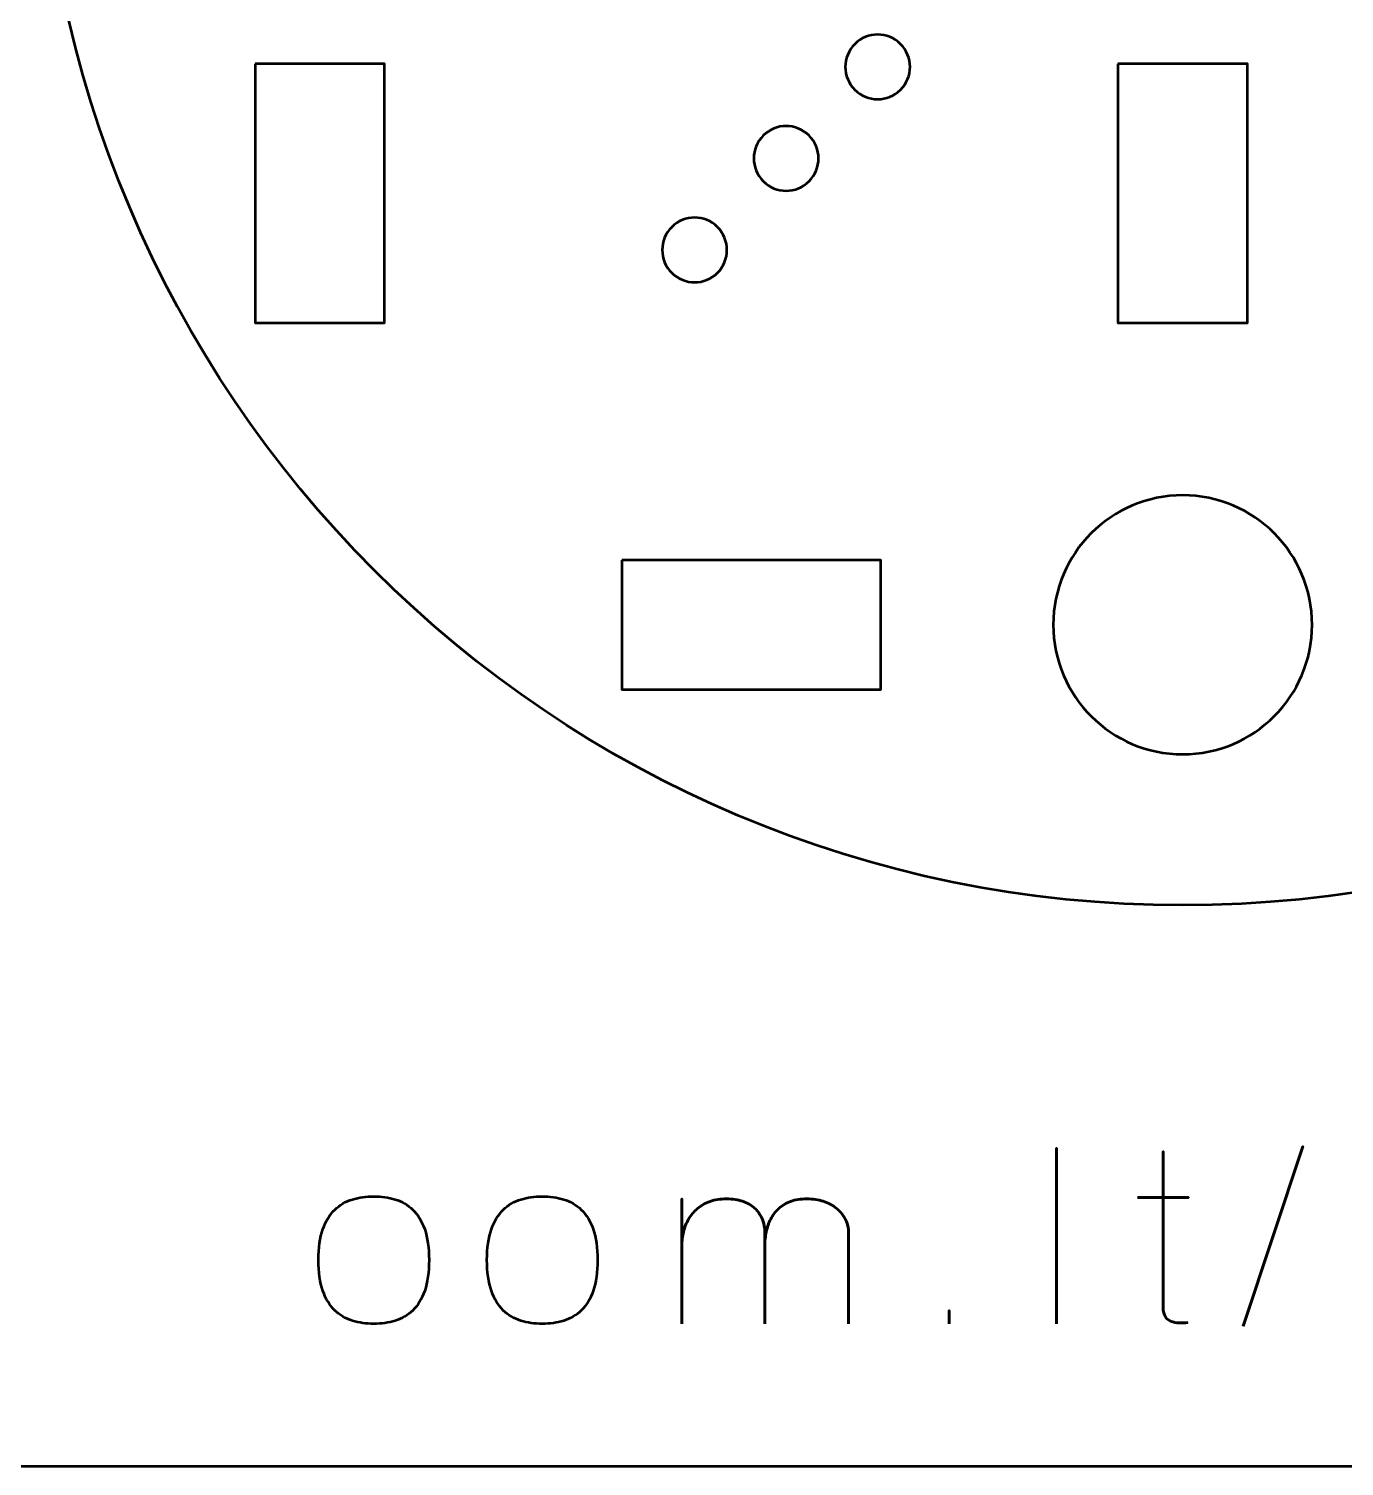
# Model space of a CAD drawing. Header units: centimetres. Extents: x -55.7 to 42.9, y -35.5 to -4.3.
# Drawn here: x 19.625 to 22.675, y -25.35 to -22.019 of the extents above; entities that cross this region are included whole.
import ezdxf

# ---------------------------------------------------------------- set-up
doc = ezdxf.new("R2010")
doc.units = ezdxf.units.CM
doc.header["$MEASUREMENT"] = 0
doc.layers.add('Layer 1', color=7, linetype='Continuous')

msp = doc.modelspace()

# ---------------------------------------------------------------- linework, layer by layer
at = {"layer": 'Layer 1', "color": 2, "lineweight": 53}
msp.add_ellipse((22.3, -21.4), major_axis=(0, 2.65), ratio=1, dxfattribs=at)
at = {"layer": 'Layer 1', "color": 22, "lineweight": 53}
msp.add_open_spline([(11.09997, -24.8499), (11.09997, -24.8499), (11.09997, -4.84994), (11.09997, -4.84994), (11.09997, -4.84994), (11.09997, -4.57297), (11.32306, -4.34998), (11.60006, -4.34998), (11.60006, -4.34998), (11.60006, -4.34998), (25.39993, -4.34998), (25.39993, -4.34998), (25.39993, -4.34998), (25.67707, -4.34998), (25.90003, -4.57297), (25.90003, -4.84994), (25.90003, -4.84994), (25.90003, -4.84994), (25.90003, -24.8499), (25.90003, -24.8499), (25.90003, -24.8499), (25.90003, -25.1269), (25.67707, -25.34999), (25.39993, -25.34999), (25.39993, -25.34999), (25.39993, -25.34999), (11.60006, -25.34999), (11.60006, -25.34999), (11.60006, -25.34999), (11.32306, -25.34999), (11.09997, -25.1269), (11.09997, -24.8499)], degree=3, knots=[0, 0, 0, 0, 0.125, 0.125, 0.125, 0.125, 0.25, 0.25, 0.25, 0.25, 0.375, 0.375, 0.375, 0.375, 0.5, 0.5, 0.5, 0.5, 0.625, 0.625, 0.625, 0.625, 0.75, 0.75, 0.75, 0.75, 0.875, 0.875, 0.875, 0.875, 1, 1, 1, 1], dxfattribs=at)
at = {"layer": 'Layer 1', "color": 250, "lineweight": 53}
for points in [[(21.53989, -22.05405), (21.56917, -22.02477), (21.61668, -22.02477), (21.64596, -22.05405), (21.64596, -22.05405), (21.67524, -22.08333), (21.67524, -22.13084), (21.64596, -22.16012), (21.64596, -22.16012), (21.61668, -22.1894), (21.56917, -22.1894), (21.53989, -22.16012), (21.53989, -22.16012), (21.51061, -22.13084), (21.51061, -22.08333), (21.53989, -22.05405)], [(21.53989, -22.05405), (21.56917, -22.02477), (21.61668, -22.02477), (21.64596, -22.05405), (21.64596, -22.05405), (21.67524, -22.08333), (21.67524, -22.13084), (21.64596, -22.16012), (21.64596, -22.16012), (21.61668, -22.1894), (21.56917, -22.1894), (21.53989, -22.16012), (21.53989, -22.16012), (21.51061, -22.13084), (21.51061, -22.08333), (21.53989, -22.05405)], [(21.32776, -22.26618), (21.35704, -22.2369), (21.40454, -22.2369), (21.43382, -22.26618), (21.43382, -22.26618), (21.4631, -22.29546), (21.4631, -22.34297), (21.43382, -22.37225), (21.43382, -22.37225), (21.40454, -22.40153), (21.35704, -22.40153), (21.32776, -22.37225), (21.32776, -22.37225), (21.29848, -22.34297), (21.29848, -22.29546), (21.32776, -22.26618)], [(21.11563, -22.47831), (21.14491, -22.44903), (21.19241, -22.44903), (21.22169, -22.47831), (21.22169, -22.47831), (21.25097, -22.50759), (21.25097, -22.5551), (21.22169, -22.58438), (21.22169, -22.58438), (21.19241, -22.61366), (21.14491, -22.61366), (21.11563, -22.58438), (21.11563, -22.58438), (21.08635, -22.5551), (21.08635, -22.50759), (21.11563, -22.47831)]]:
    msp.add_open_spline(points, degree=3, knots=[0, 0, 0, 0, 0.25, 0.25, 0.25, 0.25, 0.5, 0.5, 0.5, 0.5, 0.75, 0.75, 0.75, 0.75, 1, 1, 1, 1], dxfattribs=at)
at = {"layer": 'Layer 1', "lineweight": 53}
for points in [[(20.15003, -22.09998), (20.15003, -22.09998), (20.45003, -22.09998), (20.45003, -22.09998), (20.45003, -22.09998), (20.45003, -22.09998), (20.45003, -22.69998), (20.45003, -22.69998), (20.45003, -22.69998), (20.45003, -22.69998), (20.15003, -22.69998), (20.15003, -22.69998), (20.15003, -22.69998), (20.15003, -22.69998), (20.15003, -22.09998), (20.15003, -22.09998)], [(22.14996, -22.09998), (22.14996, -22.09998), (22.44996, -22.09998), (22.44996, -22.09998), (22.44996, -22.09998), (22.44996, -22.09998), (22.44996, -22.69998), (22.44996, -22.69998), (22.44996, -22.69998), (22.44996, -22.69998), (22.14996, -22.69998), (22.14996, -22.69998), (22.14996, -22.69998), (22.14996, -22.69998), (22.14996, -22.09998), (22.14996, -22.09998)], [(22.60003, -23.39989), (22.60003, -23.56566), (22.46569, -23.6999), (22.30004, -23.6999), (22.30004, -23.6999), (22.13441, -23.6999), (22.00003, -23.56566), (22.00003, -23.39989), (22.00003, -23.39989), (22.00003, -23.23423), (22.13441, -23.09989), (22.30004, -23.09989), (22.30004, -23.09989), (22.46569, -23.09989), (22.60003, -23.23423), (22.60003, -23.39989)], [(21.00001, -23.24996), (21.00001, -23.24996), (21.60002, -23.24996), (21.60002, -23.24996), (21.60002, -23.24996), (21.60002, -23.24996), (21.60002, -23.54997), (21.60002, -23.54997), (21.60002, -23.54997), (21.60002, -23.54997), (21.00001, -23.54997), (21.00001, -23.54997), (21.00001, -23.54997), (21.00001, -23.54997), (21.00001, -23.24996), (21.00001, -23.24996)]]:
    msp.add_open_spline(points, degree=3, knots=[0, 0, 0, 0, 0.25, 0.25, 0.25, 0.25, 0.5, 0.5, 0.5, 0.5, 0.75, 0.75, 0.75, 0.75, 1, 1, 1, 1], dxfattribs=at)
at = {"layer": 'Layer 1', "color": 7}
for points, knots in [([(22.00751, -25.01987), (22.00751, -25.01987), (22.00751, -24.61291), (22.00751, -24.61291), (22.00751, -24.61291), (22.00751, -24.61291), (22.00751, -25.01987), (22.00751, -25.01987)], [0, 0, 0, 0, 0.5, 0.5, 0.5, 0.5, 1, 1, 1, 1]), ([(22.44044, -25.02551), (22.44044, -25.02551), (22.57873, -24.60896), (22.57873, -24.60896), (22.57873, -24.60896), (22.57873, -24.60896), (22.44044, -25.02551), (22.44044, -25.02551)], [0, 0, 0, 0, 0.5, 0.5, 0.5, 0.5, 1, 1, 1, 1]), ([(22.31231, -25.01705), (22.30535, -25.01761), (22.29839, -25.0178), (22.29161, -25.01761), (22.29161, -25.01761), (22.28484, -25.01742), (22.27872, -25.01639), (22.27317, -25.01432), (22.27317, -25.01432), (22.26762, -25.01234), (22.2632, -25.00877), (22.25982, -25.00369), (22.25982, -25.00369), (22.25652, -24.99861), (22.25483, -24.99137), (22.25474, -24.98205), (22.25474, -24.98205), (22.25474, -24.97763), (22.25474, -24.97011), (22.25474, -24.95957), (22.25474, -24.95957), (22.25474, -24.94894), (22.25474, -24.93614), (22.25474, -24.921), (22.25474, -24.921), (22.25474, -24.90585), (22.25474, -24.8893), (22.25474, -24.87133), (22.25474, -24.87133), (22.25474, -24.85336), (22.25474, -24.83483), (22.25474, -24.81564), (22.25474, -24.81564), (22.25474, -24.79645), (22.25474, -24.77754), (22.25474, -24.75882), (22.25474, -24.75882), (22.25474, -24.7401), (22.25474, -24.7225), (22.25474, -24.70595), (22.25474, -24.70595), (22.25474, -24.68939), (22.25474, -24.67471), (22.25474, -24.66202), (22.25474, -24.66202), (22.25474, -24.64922), (22.25474, -24.63925), (22.25474, -24.63191), (22.25474, -24.63191), (22.25474, -24.62467), (22.25474, -24.6209), (22.25474, -24.62081), (22.25474, -24.62081), (22.25474, -24.6209), (22.25474, -24.62467), (22.25474, -24.63191), (22.25474, -24.63191), (22.25474, -24.63925), (22.25474, -24.64922), (22.25474, -24.66202), (22.25474, -24.66202), (22.25474, -24.67471), (22.25474, -24.68939), (22.25474, -24.70595), (22.25474, -24.70595), (22.25474, -24.7225), (22.25474, -24.7401), (22.25474, -24.75882), (22.25474, -24.75882), (22.25474, -24.77754), (22.25474, -24.79645), (22.25474, -24.81564), (22.25474, -24.81564), (22.25474, -24.83483), (22.25474, -24.85336), (22.25474, -24.87133), (22.25474, -24.87133), (22.25474, -24.8893), (22.25474, -24.90585), (22.25474, -24.921), (22.25474, -24.921), (22.25474, -24.93614), (22.25474, -24.94894), (22.25474, -24.95957), (22.25474, -24.95957), (22.25474, -24.97011), (22.25474, -24.97763), (22.25474, -24.98205), (22.25474, -24.98205), (22.25483, -24.99137), (22.25652, -24.99861), (22.25982, -25.00369), (22.25982, -25.00369), (22.2632, -25.00877), (22.26762, -25.01234), (22.27317, -25.01432), (22.27317, -25.01432), (22.27872, -25.01639), (22.28484, -25.01742), (22.29161, -25.01761), (22.29161, -25.01761), (22.29839, -25.0178), (22.30535, -25.01761), (22.31231, -25.01705)], [0, 0, 0, 0, 0.0384615, 0.0384615, 0.0384615, 0.0384615, 0.0769231, 0.0769231, 0.0769231, 0.0769231, 0.1153846, 0.1153846, 0.1153846, 0.1153846, 0.1538462, 0.1538462, 0.1538462, 0.1538462, 0.1923077, 0.1923077, 0.1923077, 0.1923077, 0.2307692, 0.2307692, 0.2307692, 0.2307692, 0.2692308, 0.2692308, 0.2692308, 0.2692308, 0.3076923, 0.3076923, 0.3076923, 0.3076923, 0.3461538, 0.3461538, 0.3461538, 0.3461538, 0.3846154, 0.3846154, 0.3846154, 0.3846154, 0.4230769, 0.4230769, 0.4230769, 0.4230769, 0.4615385, 0.4615385, 0.4615385, 0.4615385, 0.5, 0.5, 0.5, 0.5, 0.5384615, 0.5384615, 0.5384615, 0.5384615, 0.5769231, 0.5769231, 0.5769231, 0.5769231, 0.6153846, 0.6153846, 0.6153846, 0.6153846, 0.6538462, 0.6538462, 0.6538462, 0.6538462, 0.6923077, 0.6923077, 0.6923077, 0.6923077, 0.7307692, 0.7307692, 0.7307692, 0.7307692, 0.7692308, 0.7692308, 0.7692308, 0.7692308, 0.8076923, 0.8076923, 0.8076923, 0.8076923, 0.8461538, 0.8461538, 0.8461538, 0.8461538, 0.8846154, 0.8846154, 0.8846154, 0.8846154, 0.9230769, 0.9230769, 0.9230769, 0.9230769, 0.9615385, 0.9615385, 0.9615385, 0.9615385, 1, 1, 1, 1]), ([(20.42482, -25.01987), (20.4426, -25.01996), (20.45915, -25.01771), (20.47458, -25.01291), (20.47458, -25.01291), (20.49001, -25.00811), (20.50365, -25.00011), (20.51532, -24.98892), (20.51532, -24.98892), (20.52708, -24.97773), (20.5362, -24.96258), (20.54288, -24.94339), (20.54288, -24.94339), (20.54946, -24.92429), (20.55285, -24.90049), (20.55295, -24.87199), (20.55295, -24.87199), (20.55285, -24.84358), (20.54946, -24.81987), (20.54288, -24.80087), (20.54288, -24.80087), (20.5362, -24.78186), (20.52708, -24.76672), (20.51532, -24.75552), (20.51532, -24.75552), (20.50365, -24.74442), (20.49001, -24.73643), (20.47458, -24.73163), (20.47458, -24.73163), (20.45915, -24.72683), (20.4426, -24.72457), (20.42482, -24.72467), (20.42482, -24.72467), (20.40723, -24.72457), (20.39067, -24.72683), (20.37524, -24.73163), (20.37524, -24.73163), (20.35981, -24.73643), (20.34627, -24.74442), (20.33451, -24.75552), (20.33451, -24.75552), (20.32275, -24.76672), (20.31353, -24.78186), (20.30685, -24.80087), (20.30685, -24.80087), (20.30017, -24.81987), (20.29678, -24.84358), (20.29669, -24.87199), (20.29669, -24.87199), (20.29678, -24.90049), (20.30017, -24.92429), (20.30685, -24.94339), (20.30685, -24.94339), (20.31353, -24.96258), (20.32275, -24.97773), (20.33451, -24.98892), (20.33451, -24.98892), (20.34627, -25.00011), (20.35981, -25.00811), (20.37524, -25.01291), (20.37524, -25.01291), (20.39067, -25.01771), (20.40723, -25.01996), (20.42482, -25.01987)], [0, 0, 0, 0, 0.0625, 0.0625, 0.0625, 0.0625, 0.125, 0.125, 0.125, 0.125, 0.1875, 0.1875, 0.1875, 0.1875, 0.25, 0.25, 0.25, 0.25, 0.3125, 0.3125, 0.3125, 0.3125, 0.375, 0.375, 0.375, 0.375, 0.4375, 0.4375, 0.4375, 0.4375, 0.5, 0.5, 0.5, 0.5, 0.5625, 0.5625, 0.5625, 0.5625, 0.625, 0.625, 0.625, 0.625, 0.6875, 0.6875, 0.6875, 0.6875, 0.75, 0.75, 0.75, 0.75, 0.8125, 0.8125, 0.8125, 0.8125, 0.875, 0.875, 0.875, 0.875, 0.9375, 0.9375, 0.9375, 0.9375, 1, 1, 1, 1]), ([(20.42482, -25.01987), (20.4426, -25.01996), (20.45915, -25.01771), (20.47458, -25.01291), (20.47458, -25.01291), (20.49001, -25.00811), (20.50365, -25.00011), (20.51532, -24.98892), (20.51532, -24.98892), (20.52708, -24.97773), (20.5362, -24.96258), (20.54288, -24.94339), (20.54288, -24.94339), (20.54946, -24.92429), (20.55285, -24.90049), (20.55295, -24.87199), (20.55295, -24.87199), (20.55285, -24.84358), (20.54946, -24.81987), (20.54288, -24.80087), (20.54288, -24.80087), (20.5362, -24.78186), (20.52708, -24.76672), (20.51532, -24.75552), (20.51532, -24.75552), (20.50365, -24.74442), (20.49001, -24.73643), (20.47458, -24.73163), (20.47458, -24.73163), (20.45915, -24.72683), (20.4426, -24.72457), (20.42482, -24.72467), (20.42482, -24.72467), (20.40723, -24.72457), (20.39067, -24.72683), (20.37524, -24.73163), (20.37524, -24.73163), (20.35981, -24.73643), (20.34627, -24.74442), (20.33451, -24.75552), (20.33451, -24.75552), (20.32275, -24.76672), (20.31353, -24.78186), (20.30685, -24.80087), (20.30685, -24.80087), (20.30017, -24.81987), (20.29678, -24.84358), (20.29669, -24.87199), (20.29669, -24.87199), (20.29678, -24.90049), (20.30017, -24.92429), (20.30685, -24.94339), (20.30685, -24.94339), (20.31353, -24.96258), (20.32275, -24.97773), (20.33451, -24.98892), (20.33451, -24.98892), (20.34627, -25.00011), (20.35981, -25.00811), (20.37524, -25.01291), (20.37524, -25.01291), (20.39067, -25.01771), (20.40723, -25.01996), (20.42482, -25.01987)], [0, 0, 0, 0, 0.0625, 0.0625, 0.0625, 0.0625, 0.125, 0.125, 0.125, 0.125, 0.1875, 0.1875, 0.1875, 0.1875, 0.25, 0.25, 0.25, 0.25, 0.3125, 0.3125, 0.3125, 0.3125, 0.375, 0.375, 0.375, 0.375, 0.4375, 0.4375, 0.4375, 0.4375, 0.5, 0.5, 0.5, 0.5, 0.5625, 0.5625, 0.5625, 0.5625, 0.625, 0.625, 0.625, 0.625, 0.6875, 0.6875, 0.6875, 0.6875, 0.75, 0.75, 0.75, 0.75, 0.8125, 0.8125, 0.8125, 0.8125, 0.875, 0.875, 0.875, 0.875, 0.9375, 0.9375, 0.9375, 0.9375, 1, 1, 1, 1]), ([(20.81541, -25.01987), (20.83319, -25.01996), (20.84974, -25.01771), (20.86517, -25.01291), (20.86517, -25.01291), (20.8806, -25.00811), (20.89424, -25.00011), (20.90591, -24.98892), (20.90591, -24.98892), (20.91767, -24.97773), (20.92679, -24.96258), (20.93347, -24.94339), (20.93347, -24.94339), (20.94005, -24.92429), (20.94344, -24.90049), (20.94354, -24.87199), (20.94354, -24.87199), (20.94344, -24.84358), (20.94005, -24.81987), (20.93347, -24.80087), (20.93347, -24.80087), (20.92679, -24.78186), (20.91767, -24.76672), (20.90591, -24.75552), (20.90591, -24.75552), (20.89424, -24.74442), (20.8806, -24.73643), (20.86517, -24.73163), (20.86517, -24.73163), (20.84974, -24.72683), (20.83319, -24.72457), (20.81541, -24.72467), (20.81541, -24.72467), (20.79782, -24.72457), (20.78126, -24.72683), (20.76583, -24.73163), (20.76583, -24.73163), (20.7504, -24.73643), (20.73686, -24.74442), (20.7251, -24.75552), (20.7251, -24.75552), (20.71334, -24.76672), (20.70412, -24.78186), (20.69744, -24.80087), (20.69744, -24.80087), (20.69076, -24.81987), (20.68737, -24.84358), (20.68728, -24.87199), (20.68728, -24.87199), (20.68737, -24.90049), (20.69076, -24.92429), (20.69744, -24.94339), (20.69744, -24.94339), (20.70412, -24.96258), (20.71334, -24.97773), (20.7251, -24.98892), (20.7251, -24.98892), (20.73686, -25.00011), (20.7504, -25.00811), (20.76583, -25.01291), (20.76583, -25.01291), (20.78126, -25.01771), (20.79782, -25.01996), (20.81541, -25.01987)], [0, 0, 0, 0, 0.0625, 0.0625, 0.0625, 0.0625, 0.125, 0.125, 0.125, 0.125, 0.1875, 0.1875, 0.1875, 0.1875, 0.25, 0.25, 0.25, 0.25, 0.3125, 0.3125, 0.3125, 0.3125, 0.375, 0.375, 0.375, 0.375, 0.4375, 0.4375, 0.4375, 0.4375, 0.5, 0.5, 0.5, 0.5, 0.5625, 0.5625, 0.5625, 0.5625, 0.625, 0.625, 0.625, 0.625, 0.6875, 0.6875, 0.6875, 0.6875, 0.75, 0.75, 0.75, 0.75, 0.8125, 0.8125, 0.8125, 0.8125, 0.875, 0.875, 0.875, 0.875, 0.9375, 0.9375, 0.9375, 0.9375, 1, 1, 1, 1]), ([(20.81541, -25.01987), (20.83319, -25.01996), (20.84974, -25.01771), (20.86517, -25.01291), (20.86517, -25.01291), (20.8806, -25.00811), (20.89424, -25.00011), (20.90591, -24.98892), (20.90591, -24.98892), (20.91767, -24.97773), (20.92679, -24.96258), (20.93347, -24.94339), (20.93347, -24.94339), (20.94005, -24.92429), (20.94344, -24.90049), (20.94354, -24.87199), (20.94354, -24.87199), (20.94344, -24.84358), (20.94005, -24.81987), (20.93347, -24.80087), (20.93347, -24.80087), (20.92679, -24.78186), (20.91767, -24.76672), (20.90591, -24.75552), (20.90591, -24.75552), (20.89424, -24.74442), (20.8806, -24.73643), (20.86517, -24.73163), (20.86517, -24.73163), (20.84974, -24.72683), (20.83319, -24.72457), (20.81541, -24.72467), (20.81541, -24.72467), (20.79782, -24.72457), (20.78126, -24.72683), (20.76583, -24.73163), (20.76583, -24.73163), (20.7504, -24.73643), (20.73686, -24.74442), (20.7251, -24.75552), (20.7251, -24.75552), (20.71334, -24.76672), (20.70412, -24.78186), (20.69744, -24.80087), (20.69744, -24.80087), (20.69076, -24.81987), (20.68737, -24.84358), (20.68728, -24.87199), (20.68728, -24.87199), (20.68737, -24.90049), (20.69076, -24.92429), (20.69744, -24.94339), (20.69744, -24.94339), (20.70412, -24.96258), (20.71334, -24.97773), (20.7251, -24.98892), (20.7251, -24.98892), (20.73686, -25.00011), (20.7504, -25.00811), (20.76583, -25.01291), (20.76583, -25.01291), (20.78126, -25.01771), (20.79782, -25.01996), (20.81541, -25.01987)], [0, 0, 0, 0, 0.0625, 0.0625, 0.0625, 0.0625, 0.125, 0.125, 0.125, 0.125, 0.1875, 0.1875, 0.1875, 0.1875, 0.25, 0.25, 0.25, 0.25, 0.3125, 0.3125, 0.3125, 0.3125, 0.375, 0.375, 0.375, 0.375, 0.4375, 0.4375, 0.4375, 0.4375, 0.5, 0.5, 0.5, 0.5, 0.5625, 0.5625, 0.5625, 0.5625, 0.625, 0.625, 0.625, 0.625, 0.6875, 0.6875, 0.6875, 0.6875, 0.75, 0.75, 0.75, 0.75, 0.8125, 0.8125, 0.8125, 0.8125, 0.875, 0.875, 0.875, 0.875, 0.9375, 0.9375, 0.9375, 0.9375, 1, 1, 1, 1]), ([(21.3313, -25.01987), (21.3313, -25.01978), (21.3313, -25.01705), (21.3313, -25.01169), (21.3313, -25.01169), (21.3313, -25.00642), (21.3313, -24.99917), (21.3313, -24.99005), (21.3313, -24.99005), (21.3313, -24.98083), (21.3313, -24.97048), (21.3313, -24.95882), (21.3313, -24.95882), (21.3313, -24.94725), (21.3313, -24.93511), (21.3313, -24.92232), (21.3313, -24.92232), (21.3313, -24.90962), (21.3313, -24.8971), (21.3313, -24.88469), (21.3313, -24.88469), (21.3313, -24.87227), (21.3313, -24.8606), (21.3313, -24.84988), (21.3313, -24.84988), (21.3313, -24.83906), (21.3313, -24.82984), (21.3313, -24.82203), (21.3313, -24.82203), (21.3313, -24.81432), (21.3313, -24.80877), (21.3313, -24.80538), (21.3313, -24.80538), (21.3314, -24.80011), (21.33055, -24.79419), (21.32895, -24.7877), (21.32895, -24.7877), (21.32735, -24.78111), (21.32462, -24.77453), (21.32077, -24.76794), (21.32077, -24.76794), (21.31691, -24.76126), (21.31155, -24.75515), (21.30487, -24.7495), (21.30487, -24.7495), (21.2981, -24.74386), (21.28963, -24.73934), (21.27947, -24.73586), (21.27947, -24.73586), (21.26921, -24.73238), (21.25699, -24.7305), (21.24269, -24.73031), (21.24269, -24.73031), (21.22839, -24.73031), (21.21559, -24.73229), (21.2044, -24.73624), (21.2044, -24.73624), (21.19311, -24.74028), (21.18342, -24.74583), (21.17514, -24.75289), (21.17514, -24.75289), (21.16696, -24.75995), (21.16009, -24.76804), (21.15473, -24.77725), (21.15473, -24.77725), (21.14937, -24.78638), (21.14541, -24.79607), (21.14278, -24.80642), (21.14278, -24.80642), (21.14015, -24.81667), (21.13883, -24.82711), (21.13883, -24.83756), (21.13883, -24.83756), (21.13883, -24.82711), (21.14015, -24.81667), (21.14278, -24.80642), (21.14278, -24.80642), (21.14541, -24.79607), (21.14937, -24.78638), (21.15473, -24.77725), (21.15473, -24.77725), (21.16009, -24.76804), (21.16696, -24.75995), (21.17514, -24.75289), (21.17514, -24.75289), (21.18342, -24.74583), (21.19311, -24.74028), (21.2044, -24.73624), (21.2044, -24.73624), (21.21559, -24.73229), (21.22839, -24.73031), (21.24269, -24.73031), (21.24269, -24.73031), (21.25699, -24.7305), (21.26921, -24.73238), (21.27947, -24.73586), (21.27947, -24.73586), (21.28963, -24.73934), (21.2981, -24.74386), (21.30487, -24.7495), (21.30487, -24.7495), (21.31155, -24.75515), (21.31691, -24.76126), (21.32077, -24.76794), (21.32077, -24.76794), (21.32462, -24.77453), (21.32735, -24.78111), (21.32895, -24.7877), (21.32895, -24.7877), (21.33055, -24.79419), (21.3314, -24.80011), (21.3313, -24.80538), (21.3313, -24.80538), (21.3313, -24.80877), (21.3313, -24.81432), (21.3313, -24.82203), (21.3313, -24.82203), (21.3313, -24.82984), (21.3313, -24.83906), (21.3313, -24.84988), (21.3313, -24.84988), (21.3313, -24.8606), (21.3313, -24.87227), (21.3313, -24.88469), (21.3313, -24.88469), (21.3313, -24.8971), (21.3313, -24.90962), (21.3313, -24.92232), (21.3313, -24.92232), (21.3313, -24.93511), (21.3313, -24.94725), (21.3313, -24.95882), (21.3313, -24.95882), (21.3313, -24.97048), (21.3313, -24.98083), (21.3313, -24.99005), (21.3313, -24.99005), (21.3313, -24.99917), (21.3313, -25.00642), (21.3313, -25.01169), (21.3313, -25.01169), (21.3313, -25.01705), (21.3313, -25.01978), (21.3313, -25.01987)], [0, 0, 0, 0, 0.0277778, 0.0277778, 0.0277778, 0.0277778, 0.0555556, 0.0555556, 0.0555556, 0.0555556, 0.0833333, 0.0833333, 0.0833333, 0.0833333, 0.1111111, 0.1111111, 0.1111111, 0.1111111, 0.1388889, 0.1388889, 0.1388889, 0.1388889, 0.1666667, 0.1666667, 0.1666667, 0.1666667, 0.1944444, 0.1944444, 0.1944444, 0.1944444, 0.2222222, 0.2222222, 0.2222222, 0.2222222, 0.25, 0.25, 0.25, 0.25, 0.2777778, 0.2777778, 0.2777778, 0.2777778, 0.3055556, 0.3055556, 0.3055556, 0.3055556, 0.3333333, 0.3333333, 0.3333333, 0.3333333, 0.3611111, 0.3611111, 0.3611111, 0.3611111, 0.3888889, 0.3888889, 0.3888889, 0.3888889, 0.4166667, 0.4166667, 0.4166667, 0.4166667, 0.4444444, 0.4444444, 0.4444444, 0.4444444, 0.4722222, 0.4722222, 0.4722222, 0.4722222, 0.5, 0.5, 0.5, 0.5, 0.5277778, 0.5277778, 0.5277778, 0.5277778, 0.5555556, 0.5555556, 0.5555556, 0.5555556, 0.5833333, 0.5833333, 0.5833333, 0.5833333, 0.6111111, 0.6111111, 0.6111111, 0.6111111, 0.6388889, 0.6388889, 0.6388889, 0.6388889, 0.6666667, 0.6666667, 0.6666667, 0.6666667, 0.6944444, 0.6944444, 0.6944444, 0.6944444, 0.7222222, 0.7222222, 0.7222222, 0.7222222, 0.75, 0.75, 0.75, 0.75, 0.7777778, 0.7777778, 0.7777778, 0.7777778, 0.8055556, 0.8055556, 0.8055556, 0.8055556, 0.8333333, 0.8333333, 0.8333333, 0.8333333, 0.8611111, 0.8611111, 0.8611111, 0.8611111, 0.8888889, 0.8888889, 0.8888889, 0.8888889, 0.9166667, 0.9166667, 0.9166667, 0.9166667, 0.9444444, 0.9444444, 0.9444444, 0.9444444, 0.9722222, 0.9722222, 0.9722222, 0.9722222, 1, 1, 1, 1]), ([(21.13883, -25.01987), (21.13883, -25.01987), (21.13883, -24.73031), (21.13883, -24.73031), (21.13883, -24.73031), (21.13883, -24.73031), (21.13883, -25.01987), (21.13883, -25.01987)], [0, 0, 0, 0, 0.5, 0.5, 0.5, 0.5, 1, 1, 1, 1]), ([(21.52547, -25.01987), (21.52547, -25.01978), (21.52547, -25.01705), (21.52547, -25.01169), (21.52547, -25.01169), (21.52547, -25.00642), (21.52547, -24.99917), (21.52547, -24.99005), (21.52547, -24.99005), (21.52547, -24.98083), (21.52547, -24.97048), (21.52547, -24.95882), (21.52547, -24.95882), (21.52547, -24.94725), (21.52547, -24.93511), (21.52547, -24.92232), (21.52547, -24.92232), (21.52547, -24.90962), (21.52547, -24.8971), (21.52547, -24.88469), (21.52547, -24.88469), (21.52547, -24.87227), (21.52547, -24.8606), (21.52547, -24.84988), (21.52547, -24.84988), (21.52547, -24.83906), (21.52547, -24.82984), (21.52547, -24.82203), (21.52547, -24.82203), (21.52547, -24.81432), (21.52547, -24.80877), (21.52547, -24.80538), (21.52547, -24.80538), (21.52547, -24.80011), (21.52444, -24.79419), (21.52227, -24.7877), (21.52227, -24.7877), (21.5202, -24.78111), (21.51682, -24.77453), (21.51211, -24.76794), (21.51211, -24.76794), (21.5075, -24.76126), (21.50139, -24.75515), (21.49386, -24.7495), (21.49386, -24.7495), (21.48634, -24.74386), (21.47721, -24.73934), (21.46649, -24.73586), (21.46649, -24.73586), (21.45576, -24.73238), (21.44325, -24.7305), (21.42895, -24.73031), (21.42895, -24.73031), (21.41465, -24.73031), (21.40205, -24.73229), (21.39123, -24.73624), (21.39123, -24.73624), (21.3805, -24.74028), (21.37128, -24.74583), (21.36357, -24.75289), (21.36357, -24.75289), (21.35595, -24.75995), (21.34984, -24.76804), (21.34504, -24.77725), (21.34504, -24.77725), (21.34024, -24.78638), (21.33676, -24.79607), (21.3346, -24.80642), (21.3346, -24.80642), (21.33234, -24.81667), (21.3313, -24.82711), (21.3313, -24.83756), (21.3313, -24.83756), (21.3313, -24.82711), (21.33234, -24.81667), (21.3346, -24.80642), (21.3346, -24.80642), (21.33676, -24.79607), (21.34024, -24.78638), (21.34504, -24.77725), (21.34504, -24.77725), (21.34984, -24.76804), (21.35595, -24.75995), (21.36357, -24.75289), (21.36357, -24.75289), (21.37128, -24.74583), (21.3805, -24.74028), (21.39123, -24.73624), (21.39123, -24.73624), (21.40205, -24.73229), (21.41465, -24.73031), (21.42895, -24.73031), (21.42895, -24.73031), (21.44325, -24.7305), (21.45576, -24.73238), (21.46649, -24.73586), (21.46649, -24.73586), (21.47721, -24.73934), (21.48634, -24.74386), (21.49386, -24.7495), (21.49386, -24.7495), (21.50139, -24.75515), (21.5075, -24.76126), (21.51211, -24.76794), (21.51211, -24.76794), (21.51682, -24.77453), (21.5202, -24.78111), (21.52227, -24.7877), (21.52227, -24.7877), (21.52444, -24.79419), (21.52547, -24.80011), (21.52547, -24.80538), (21.52547, -24.80538), (21.52547, -24.80877), (21.52547, -24.81432), (21.52547, -24.82203), (21.52547, -24.82203), (21.52547, -24.82984), (21.52547, -24.83906), (21.52547, -24.84988), (21.52547, -24.84988), (21.52547, -24.8606), (21.52547, -24.87227), (21.52547, -24.88469), (21.52547, -24.88469), (21.52547, -24.8971), (21.52547, -24.90962), (21.52547, -24.92232), (21.52547, -24.92232), (21.52547, -24.93511), (21.52547, -24.94725), (21.52547, -24.95882), (21.52547, -24.95882), (21.52547, -24.97048), (21.52547, -24.98083), (21.52547, -24.99005), (21.52547, -24.99005), (21.52547, -24.99917), (21.52547, -25.00642), (21.52547, -25.01169), (21.52547, -25.01169), (21.52547, -25.01705), (21.52547, -25.01978), (21.52547, -25.01987)], [0, 0, 0, 0, 0.0277778, 0.0277778, 0.0277778, 0.0277778, 0.0555556, 0.0555556, 0.0555556, 0.0555556, 0.0833333, 0.0833333, 0.0833333, 0.0833333, 0.1111111, 0.1111111, 0.1111111, 0.1111111, 0.1388889, 0.1388889, 0.1388889, 0.1388889, 0.1666667, 0.1666667, 0.1666667, 0.1666667, 0.1944444, 0.1944444, 0.1944444, 0.1944444, 0.2222222, 0.2222222, 0.2222222, 0.2222222, 0.25, 0.25, 0.25, 0.25, 0.2777778, 0.2777778, 0.2777778, 0.2777778, 0.3055556, 0.3055556, 0.3055556, 0.3055556, 0.3333333, 0.3333333, 0.3333333, 0.3333333, 0.3611111, 0.3611111, 0.3611111, 0.3611111, 0.3888889, 0.3888889, 0.3888889, 0.3888889, 0.4166667, 0.4166667, 0.4166667, 0.4166667, 0.4444444, 0.4444444, 0.4444444, 0.4444444, 0.4722222, 0.4722222, 0.4722222, 0.4722222, 0.5, 0.5, 0.5, 0.5, 0.5277778, 0.5277778, 0.5277778, 0.5277778, 0.5555556, 0.5555556, 0.5555556, 0.5555556, 0.5833333, 0.5833333, 0.5833333, 0.5833333, 0.6111111, 0.6111111, 0.6111111, 0.6111111, 0.6388889, 0.6388889, 0.6388889, 0.6388889, 0.6666667, 0.6666667, 0.6666667, 0.6666667, 0.6944444, 0.6944444, 0.6944444, 0.6944444, 0.7222222, 0.7222222, 0.7222222, 0.7222222, 0.75, 0.75, 0.75, 0.75, 0.7777778, 0.7777778, 0.7777778, 0.7777778, 0.8055556, 0.8055556, 0.8055556, 0.8055556, 0.8333333, 0.8333333, 0.8333333, 0.8333333, 0.8611111, 0.8611111, 0.8611111, 0.8611111, 0.8888889, 0.8888889, 0.8888889, 0.8888889, 0.9166667, 0.9166667, 0.9166667, 0.9166667, 0.9444444, 0.9444444, 0.9444444, 0.9444444, 0.9722222, 0.9722222, 0.9722222, 0.9722222, 1, 1, 1, 1]), ([(22.19547, -24.72749), (22.19547, -24.72749), (22.31344, -24.72749), (22.31344, -24.72749), (22.31344, -24.72749), (22.31344, -24.72749), (22.19547, -24.72749), (22.19547, -24.72749)], [0, 0, 0, 0, 0.5, 0.5, 0.5, 0.5, 1, 1, 1, 1]), ([(21.75859, -25.01987), (21.75859, -25.01987), (21.75859, -24.98883), (21.75859, -24.98883), (21.75859, -24.98883), (21.75859, -24.98883), (21.75859, -25.01987), (21.75859, -25.01987)], [0, 0, 0, 0, 0.5, 0.5, 0.5, 0.5, 1, 1, 1, 1])]:
    msp.add_open_spline(points, degree=3, knots=knots, dxfattribs=at)
at = {"layer": 'Layer 1', "color": 30, "lineweight": 53}
for points, knots in [([(22.00751, -25.01987), (22.00751, -25.01987), (22.00751, -24.61291), (22.00751, -24.61291), (22.00751, -24.61291), (22.00751, -24.61291), (22.00751, -25.01987), (22.00751, -25.01987)], [0, 0, 0, 0, 0.5, 0.5, 0.5, 0.5, 1, 1, 1, 1]), ([(22.44044, -25.02551), (22.44044, -25.02551), (22.57873, -24.60896), (22.57873, -24.60896), (22.57873, -24.60896), (22.57873, -24.60896), (22.44044, -25.02551), (22.44044, -25.02551)], [0, 0, 0, 0, 0.5, 0.5, 0.5, 0.5, 1, 1, 1, 1]), ([(22.31231, -25.01705), (22.30535, -25.01761), (22.29839, -25.0178), (22.29161, -25.01761), (22.29161, -25.01761), (22.28484, -25.01742), (22.27872, -25.01639), (22.27317, -25.01432), (22.27317, -25.01432), (22.26762, -25.01234), (22.2632, -25.00877), (22.25982, -25.00369), (22.25982, -25.00369), (22.25652, -24.99861), (22.25483, -24.99137), (22.25474, -24.98205), (22.25474, -24.98205), (22.25474, -24.97763), (22.25474, -24.97011), (22.25474, -24.95957), (22.25474, -24.95957), (22.25474, -24.94894), (22.25474, -24.93614), (22.25474, -24.921), (22.25474, -24.921), (22.25474, -24.90585), (22.25474, -24.8893), (22.25474, -24.87133), (22.25474, -24.87133), (22.25474, -24.85336), (22.25474, -24.83483), (22.25474, -24.81564), (22.25474, -24.81564), (22.25474, -24.79645), (22.25474, -24.77754), (22.25474, -24.75882), (22.25474, -24.75882), (22.25474, -24.7401), (22.25474, -24.7225), (22.25474, -24.70595), (22.25474, -24.70595), (22.25474, -24.68939), (22.25474, -24.67471), (22.25474, -24.66202), (22.25474, -24.66202), (22.25474, -24.64922), (22.25474, -24.63925), (22.25474, -24.63191), (22.25474, -24.63191), (22.25474, -24.62467), (22.25474, -24.6209), (22.25474, -24.62081), (22.25474, -24.62081), (22.25474, -24.6209), (22.25474, -24.62467), (22.25474, -24.63191), (22.25474, -24.63191), (22.25474, -24.63925), (22.25474, -24.64922), (22.25474, -24.66202), (22.25474, -24.66202), (22.25474, -24.67471), (22.25474, -24.68939), (22.25474, -24.70595), (22.25474, -24.70595), (22.25474, -24.7225), (22.25474, -24.7401), (22.25474, -24.75882), (22.25474, -24.75882), (22.25474, -24.77754), (22.25474, -24.79645), (22.25474, -24.81564), (22.25474, -24.81564), (22.25474, -24.83483), (22.25474, -24.85336), (22.25474, -24.87133), (22.25474, -24.87133), (22.25474, -24.8893), (22.25474, -24.90585), (22.25474, -24.921), (22.25474, -24.921), (22.25474, -24.93614), (22.25474, -24.94894), (22.25474, -24.95957), (22.25474, -24.95957), (22.25474, -24.97011), (22.25474, -24.97763), (22.25474, -24.98205), (22.25474, -24.98205), (22.25483, -24.99137), (22.25652, -24.99861), (22.25982, -25.00369), (22.25982, -25.00369), (22.2632, -25.00877), (22.26762, -25.01234), (22.27317, -25.01432), (22.27317, -25.01432), (22.27872, -25.01639), (22.28484, -25.01742), (22.29161, -25.01761), (22.29161, -25.01761), (22.29839, -25.0178), (22.30535, -25.01761), (22.31231, -25.01705)], [0, 0, 0, 0, 0.0384615, 0.0384615, 0.0384615, 0.0384615, 0.0769231, 0.0769231, 0.0769231, 0.0769231, 0.1153846, 0.1153846, 0.1153846, 0.1153846, 0.1538462, 0.1538462, 0.1538462, 0.1538462, 0.1923077, 0.1923077, 0.1923077, 0.1923077, 0.2307692, 0.2307692, 0.2307692, 0.2307692, 0.2692308, 0.2692308, 0.2692308, 0.2692308, 0.3076923, 0.3076923, 0.3076923, 0.3076923, 0.3461538, 0.3461538, 0.3461538, 0.3461538, 0.3846154, 0.3846154, 0.3846154, 0.3846154, 0.4230769, 0.4230769, 0.4230769, 0.4230769, 0.4615385, 0.4615385, 0.4615385, 0.4615385, 0.5, 0.5, 0.5, 0.5, 0.5384615, 0.5384615, 0.5384615, 0.5384615, 0.5769231, 0.5769231, 0.5769231, 0.5769231, 0.6153846, 0.6153846, 0.6153846, 0.6153846, 0.6538462, 0.6538462, 0.6538462, 0.6538462, 0.6923077, 0.6923077, 0.6923077, 0.6923077, 0.7307692, 0.7307692, 0.7307692, 0.7307692, 0.7692308, 0.7692308, 0.7692308, 0.7692308, 0.8076923, 0.8076923, 0.8076923, 0.8076923, 0.8461538, 0.8461538, 0.8461538, 0.8461538, 0.8846154, 0.8846154, 0.8846154, 0.8846154, 0.9230769, 0.9230769, 0.9230769, 0.9230769, 0.9615385, 0.9615385, 0.9615385, 0.9615385, 1, 1, 1, 1]), ([(20.42482, -25.01987), (20.4426, -25.01996), (20.45915, -25.01771), (20.47458, -25.01291), (20.47458, -25.01291), (20.49001, -25.00811), (20.50365, -25.00011), (20.51532, -24.98892), (20.51532, -24.98892), (20.52708, -24.97773), (20.5362, -24.96258), (20.54288, -24.94339), (20.54288, -24.94339), (20.54946, -24.92429), (20.55285, -24.90049), (20.55295, -24.87199), (20.55295, -24.87199), (20.55285, -24.84358), (20.54946, -24.81987), (20.54288, -24.80087), (20.54288, -24.80087), (20.5362, -24.78186), (20.52708, -24.76672), (20.51532, -24.75552), (20.51532, -24.75552), (20.50365, -24.74442), (20.49001, -24.73643), (20.47458, -24.73163), (20.47458, -24.73163), (20.45915, -24.72683), (20.4426, -24.72457), (20.42482, -24.72467), (20.42482, -24.72467), (20.40723, -24.72457), (20.39067, -24.72683), (20.37524, -24.73163), (20.37524, -24.73163), (20.35981, -24.73643), (20.34627, -24.74442), (20.33451, -24.75552), (20.33451, -24.75552), (20.32275, -24.76672), (20.31353, -24.78186), (20.30685, -24.80087), (20.30685, -24.80087), (20.30017, -24.81987), (20.29678, -24.84358), (20.29669, -24.87199), (20.29669, -24.87199), (20.29678, -24.90049), (20.30017, -24.92429), (20.30685, -24.94339), (20.30685, -24.94339), (20.31353, -24.96258), (20.32275, -24.97773), (20.33451, -24.98892), (20.33451, -24.98892), (20.34627, -25.00011), (20.35981, -25.00811), (20.37524, -25.01291), (20.37524, -25.01291), (20.39067, -25.01771), (20.40723, -25.01996), (20.42482, -25.01987)], [0, 0, 0, 0, 0.0625, 0.0625, 0.0625, 0.0625, 0.125, 0.125, 0.125, 0.125, 0.1875, 0.1875, 0.1875, 0.1875, 0.25, 0.25, 0.25, 0.25, 0.3125, 0.3125, 0.3125, 0.3125, 0.375, 0.375, 0.375, 0.375, 0.4375, 0.4375, 0.4375, 0.4375, 0.5, 0.5, 0.5, 0.5, 0.5625, 0.5625, 0.5625, 0.5625, 0.625, 0.625, 0.625, 0.625, 0.6875, 0.6875, 0.6875, 0.6875, 0.75, 0.75, 0.75, 0.75, 0.8125, 0.8125, 0.8125, 0.8125, 0.875, 0.875, 0.875, 0.875, 0.9375, 0.9375, 0.9375, 0.9375, 1, 1, 1, 1]), ([(20.42482, -25.01987), (20.4426, -25.01996), (20.45915, -25.01771), (20.47458, -25.01291), (20.47458, -25.01291), (20.49001, -25.00811), (20.50365, -25.00011), (20.51532, -24.98892), (20.51532, -24.98892), (20.52708, -24.97773), (20.5362, -24.96258), (20.54288, -24.94339), (20.54288, -24.94339), (20.54946, -24.92429), (20.55285, -24.90049), (20.55295, -24.87199), (20.55295, -24.87199), (20.55285, -24.84358), (20.54946, -24.81987), (20.54288, -24.80087), (20.54288, -24.80087), (20.5362, -24.78186), (20.52708, -24.76672), (20.51532, -24.75552), (20.51532, -24.75552), (20.50365, -24.74442), (20.49001, -24.73643), (20.47458, -24.73163), (20.47458, -24.73163), (20.45915, -24.72683), (20.4426, -24.72457), (20.42482, -24.72467), (20.42482, -24.72467), (20.40723, -24.72457), (20.39067, -24.72683), (20.37524, -24.73163), (20.37524, -24.73163), (20.35981, -24.73643), (20.34627, -24.74442), (20.33451, -24.75552), (20.33451, -24.75552), (20.32275, -24.76672), (20.31353, -24.78186), (20.30685, -24.80087), (20.30685, -24.80087), (20.30017, -24.81987), (20.29678, -24.84358), (20.29669, -24.87199), (20.29669, -24.87199), (20.29678, -24.90049), (20.30017, -24.92429), (20.30685, -24.94339), (20.30685, -24.94339), (20.31353, -24.96258), (20.32275, -24.97773), (20.33451, -24.98892), (20.33451, -24.98892), (20.34627, -25.00011), (20.35981, -25.00811), (20.37524, -25.01291), (20.37524, -25.01291), (20.39067, -25.01771), (20.40723, -25.01996), (20.42482, -25.01987)], [0, 0, 0, 0, 0.0625, 0.0625, 0.0625, 0.0625, 0.125, 0.125, 0.125, 0.125, 0.1875, 0.1875, 0.1875, 0.1875, 0.25, 0.25, 0.25, 0.25, 0.3125, 0.3125, 0.3125, 0.3125, 0.375, 0.375, 0.375, 0.375, 0.4375, 0.4375, 0.4375, 0.4375, 0.5, 0.5, 0.5, 0.5, 0.5625, 0.5625, 0.5625, 0.5625, 0.625, 0.625, 0.625, 0.625, 0.6875, 0.6875, 0.6875, 0.6875, 0.75, 0.75, 0.75, 0.75, 0.8125, 0.8125, 0.8125, 0.8125, 0.875, 0.875, 0.875, 0.875, 0.9375, 0.9375, 0.9375, 0.9375, 1, 1, 1, 1]), ([(20.81541, -25.01987), (20.83319, -25.01996), (20.84974, -25.01771), (20.86517, -25.01291), (20.86517, -25.01291), (20.8806, -25.00811), (20.89424, -25.00011), (20.90591, -24.98892), (20.90591, -24.98892), (20.91767, -24.97773), (20.92679, -24.96258), (20.93347, -24.94339), (20.93347, -24.94339), (20.94005, -24.92429), (20.94344, -24.90049), (20.94354, -24.87199), (20.94354, -24.87199), (20.94344, -24.84358), (20.94005, -24.81987), (20.93347, -24.80087), (20.93347, -24.80087), (20.92679, -24.78186), (20.91767, -24.76672), (20.90591, -24.75552), (20.90591, -24.75552), (20.89424, -24.74442), (20.8806, -24.73643), (20.86517, -24.73163), (20.86517, -24.73163), (20.84974, -24.72683), (20.83319, -24.72457), (20.81541, -24.72467), (20.81541, -24.72467), (20.79782, -24.72457), (20.78126, -24.72683), (20.76583, -24.73163), (20.76583, -24.73163), (20.7504, -24.73643), (20.73686, -24.74442), (20.7251, -24.75552), (20.7251, -24.75552), (20.71334, -24.76672), (20.70412, -24.78186), (20.69744, -24.80087), (20.69744, -24.80087), (20.69076, -24.81987), (20.68737, -24.84358), (20.68728, -24.87199), (20.68728, -24.87199), (20.68737, -24.90049), (20.69076, -24.92429), (20.69744, -24.94339), (20.69744, -24.94339), (20.70412, -24.96258), (20.71334, -24.97773), (20.7251, -24.98892), (20.7251, -24.98892), (20.73686, -25.00011), (20.7504, -25.00811), (20.76583, -25.01291), (20.76583, -25.01291), (20.78126, -25.01771), (20.79782, -25.01996), (20.81541, -25.01987)], [0, 0, 0, 0, 0.0625, 0.0625, 0.0625, 0.0625, 0.125, 0.125, 0.125, 0.125, 0.1875, 0.1875, 0.1875, 0.1875, 0.25, 0.25, 0.25, 0.25, 0.3125, 0.3125, 0.3125, 0.3125, 0.375, 0.375, 0.375, 0.375, 0.4375, 0.4375, 0.4375, 0.4375, 0.5, 0.5, 0.5, 0.5, 0.5625, 0.5625, 0.5625, 0.5625, 0.625, 0.625, 0.625, 0.625, 0.6875, 0.6875, 0.6875, 0.6875, 0.75, 0.75, 0.75, 0.75, 0.8125, 0.8125, 0.8125, 0.8125, 0.875, 0.875, 0.875, 0.875, 0.9375, 0.9375, 0.9375, 0.9375, 1, 1, 1, 1]), ([(20.81541, -25.01987), (20.83319, -25.01996), (20.84974, -25.01771), (20.86517, -25.01291), (20.86517, -25.01291), (20.8806, -25.00811), (20.89424, -25.00011), (20.90591, -24.98892), (20.90591, -24.98892), (20.91767, -24.97773), (20.92679, -24.96258), (20.93347, -24.94339), (20.93347, -24.94339), (20.94005, -24.92429), (20.94344, -24.90049), (20.94354, -24.87199), (20.94354, -24.87199), (20.94344, -24.84358), (20.94005, -24.81987), (20.93347, -24.80087), (20.93347, -24.80087), (20.92679, -24.78186), (20.91767, -24.76672), (20.90591, -24.75552), (20.90591, -24.75552), (20.89424, -24.74442), (20.8806, -24.73643), (20.86517, -24.73163), (20.86517, -24.73163), (20.84974, -24.72683), (20.83319, -24.72457), (20.81541, -24.72467), (20.81541, -24.72467), (20.79782, -24.72457), (20.78126, -24.72683), (20.76583, -24.73163), (20.76583, -24.73163), (20.7504, -24.73643), (20.73686, -24.74442), (20.7251, -24.75552), (20.7251, -24.75552), (20.71334, -24.76672), (20.70412, -24.78186), (20.69744, -24.80087), (20.69744, -24.80087), (20.69076, -24.81987), (20.68737, -24.84358), (20.68728, -24.87199), (20.68728, -24.87199), (20.68737, -24.90049), (20.69076, -24.92429), (20.69744, -24.94339), (20.69744, -24.94339), (20.70412, -24.96258), (20.71334, -24.97773), (20.7251, -24.98892), (20.7251, -24.98892), (20.73686, -25.00011), (20.7504, -25.00811), (20.76583, -25.01291), (20.76583, -25.01291), (20.78126, -25.01771), (20.79782, -25.01996), (20.81541, -25.01987)], [0, 0, 0, 0, 0.0625, 0.0625, 0.0625, 0.0625, 0.125, 0.125, 0.125, 0.125, 0.1875, 0.1875, 0.1875, 0.1875, 0.25, 0.25, 0.25, 0.25, 0.3125, 0.3125, 0.3125, 0.3125, 0.375, 0.375, 0.375, 0.375, 0.4375, 0.4375, 0.4375, 0.4375, 0.5, 0.5, 0.5, 0.5, 0.5625, 0.5625, 0.5625, 0.5625, 0.625, 0.625, 0.625, 0.625, 0.6875, 0.6875, 0.6875, 0.6875, 0.75, 0.75, 0.75, 0.75, 0.8125, 0.8125, 0.8125, 0.8125, 0.875, 0.875, 0.875, 0.875, 0.9375, 0.9375, 0.9375, 0.9375, 1, 1, 1, 1]), ([(21.3313, -25.01987), (21.3313, -25.01978), (21.3313, -25.01705), (21.3313, -25.01169), (21.3313, -25.01169), (21.3313, -25.00642), (21.3313, -24.99917), (21.3313, -24.99005), (21.3313, -24.99005), (21.3313, -24.98083), (21.3313, -24.97048), (21.3313, -24.95882), (21.3313, -24.95882), (21.3313, -24.94725), (21.3313, -24.93511), (21.3313, -24.92232), (21.3313, -24.92232), (21.3313, -24.90962), (21.3313, -24.8971), (21.3313, -24.88469), (21.3313, -24.88469), (21.3313, -24.87227), (21.3313, -24.8606), (21.3313, -24.84988), (21.3313, -24.84988), (21.3313, -24.83906), (21.3313, -24.82984), (21.3313, -24.82203), (21.3313, -24.82203), (21.3313, -24.81432), (21.3313, -24.80877), (21.3313, -24.80538), (21.3313, -24.80538), (21.3314, -24.80011), (21.33055, -24.79419), (21.32895, -24.7877), (21.32895, -24.7877), (21.32735, -24.78111), (21.32462, -24.77453), (21.32077, -24.76794), (21.32077, -24.76794), (21.31691, -24.76126), (21.31155, -24.75515), (21.30487, -24.7495), (21.30487, -24.7495), (21.2981, -24.74386), (21.28963, -24.73934), (21.27947, -24.73586), (21.27947, -24.73586), (21.26921, -24.73238), (21.25699, -24.7305), (21.24269, -24.73031), (21.24269, -24.73031), (21.22839, -24.73031), (21.21559, -24.73229), (21.2044, -24.73624), (21.2044, -24.73624), (21.19311, -24.74028), (21.18342, -24.74583), (21.17514, -24.75289), (21.17514, -24.75289), (21.16696, -24.75995), (21.16009, -24.76804), (21.15473, -24.77725), (21.15473, -24.77725), (21.14937, -24.78638), (21.14541, -24.79607), (21.14278, -24.80642), (21.14278, -24.80642), (21.14015, -24.81667), (21.13883, -24.82711), (21.13883, -24.83756), (21.13883, -24.83756), (21.13883, -24.82711), (21.14015, -24.81667), (21.14278, -24.80642), (21.14278, -24.80642), (21.14541, -24.79607), (21.14937, -24.78638), (21.15473, -24.77725), (21.15473, -24.77725), (21.16009, -24.76804), (21.16696, -24.75995), (21.17514, -24.75289), (21.17514, -24.75289), (21.18342, -24.74583), (21.19311, -24.74028), (21.2044, -24.73624), (21.2044, -24.73624), (21.21559, -24.73229), (21.22839, -24.73031), (21.24269, -24.73031), (21.24269, -24.73031), (21.25699, -24.7305), (21.26921, -24.73238), (21.27947, -24.73586), (21.27947, -24.73586), (21.28963, -24.73934), (21.2981, -24.74386), (21.30487, -24.7495), (21.30487, -24.7495), (21.31155, -24.75515), (21.31691, -24.76126), (21.32077, -24.76794), (21.32077, -24.76794), (21.32462, -24.77453), (21.32735, -24.78111), (21.32895, -24.7877), (21.32895, -24.7877), (21.33055, -24.79419), (21.3314, -24.80011), (21.3313, -24.80538), (21.3313, -24.80538), (21.3313, -24.80877), (21.3313, -24.81432), (21.3313, -24.82203), (21.3313, -24.82203), (21.3313, -24.82984), (21.3313, -24.83906), (21.3313, -24.84988), (21.3313, -24.84988), (21.3313, -24.8606), (21.3313, -24.87227), (21.3313, -24.88469), (21.3313, -24.88469), (21.3313, -24.8971), (21.3313, -24.90962), (21.3313, -24.92232), (21.3313, -24.92232), (21.3313, -24.93511), (21.3313, -24.94725), (21.3313, -24.95882), (21.3313, -24.95882), (21.3313, -24.97048), (21.3313, -24.98083), (21.3313, -24.99005), (21.3313, -24.99005), (21.3313, -24.99917), (21.3313, -25.00642), (21.3313, -25.01169), (21.3313, -25.01169), (21.3313, -25.01705), (21.3313, -25.01978), (21.3313, -25.01987)], [0, 0, 0, 0, 0.0277778, 0.0277778, 0.0277778, 0.0277778, 0.0555556, 0.0555556, 0.0555556, 0.0555556, 0.0833333, 0.0833333, 0.0833333, 0.0833333, 0.1111111, 0.1111111, 0.1111111, 0.1111111, 0.1388889, 0.1388889, 0.1388889, 0.1388889, 0.1666667, 0.1666667, 0.1666667, 0.1666667, 0.1944444, 0.1944444, 0.1944444, 0.1944444, 0.2222222, 0.2222222, 0.2222222, 0.2222222, 0.25, 0.25, 0.25, 0.25, 0.2777778, 0.2777778, 0.2777778, 0.2777778, 0.3055556, 0.3055556, 0.3055556, 0.3055556, 0.3333333, 0.3333333, 0.3333333, 0.3333333, 0.3611111, 0.3611111, 0.3611111, 0.3611111, 0.3888889, 0.3888889, 0.3888889, 0.3888889, 0.4166667, 0.4166667, 0.4166667, 0.4166667, 0.4444444, 0.4444444, 0.4444444, 0.4444444, 0.4722222, 0.4722222, 0.4722222, 0.4722222, 0.5, 0.5, 0.5, 0.5, 0.5277778, 0.5277778, 0.5277778, 0.5277778, 0.5555556, 0.5555556, 0.5555556, 0.5555556, 0.5833333, 0.5833333, 0.5833333, 0.5833333, 0.6111111, 0.6111111, 0.6111111, 0.6111111, 0.6388889, 0.6388889, 0.6388889, 0.6388889, 0.6666667, 0.6666667, 0.6666667, 0.6666667, 0.6944444, 0.6944444, 0.6944444, 0.6944444, 0.7222222, 0.7222222, 0.7222222, 0.7222222, 0.75, 0.75, 0.75, 0.75, 0.7777778, 0.7777778, 0.7777778, 0.7777778, 0.8055556, 0.8055556, 0.8055556, 0.8055556, 0.8333333, 0.8333333, 0.8333333, 0.8333333, 0.8611111, 0.8611111, 0.8611111, 0.8611111, 0.8888889, 0.8888889, 0.8888889, 0.8888889, 0.9166667, 0.9166667, 0.9166667, 0.9166667, 0.9444444, 0.9444444, 0.9444444, 0.9444444, 0.9722222, 0.9722222, 0.9722222, 0.9722222, 1, 1, 1, 1]), ([(21.13883, -25.01987), (21.13883, -25.01987), (21.13883, -24.73031), (21.13883, -24.73031), (21.13883, -24.73031), (21.13883, -24.73031), (21.13883, -25.01987), (21.13883, -25.01987)], [0, 0, 0, 0, 0.5, 0.5, 0.5, 0.5, 1, 1, 1, 1]), ([(21.52547, -25.01987), (21.52547, -25.01978), (21.52547, -25.01705), (21.52547, -25.01169), (21.52547, -25.01169), (21.52547, -25.00642), (21.52547, -24.99917), (21.52547, -24.99005), (21.52547, -24.99005), (21.52547, -24.98083), (21.52547, -24.97048), (21.52547, -24.95882), (21.52547, -24.95882), (21.52547, -24.94725), (21.52547, -24.93511), (21.52547, -24.92232), (21.52547, -24.92232), (21.52547, -24.90962), (21.52547, -24.8971), (21.52547, -24.88469), (21.52547, -24.88469), (21.52547, -24.87227), (21.52547, -24.8606), (21.52547, -24.84988), (21.52547, -24.84988), (21.52547, -24.83906), (21.52547, -24.82984), (21.52547, -24.82203), (21.52547, -24.82203), (21.52547, -24.81432), (21.52547, -24.80877), (21.52547, -24.80538), (21.52547, -24.80538), (21.52547, -24.80011), (21.52444, -24.79419), (21.52227, -24.7877), (21.52227, -24.7877), (21.5202, -24.78111), (21.51682, -24.77453), (21.51211, -24.76794), (21.51211, -24.76794), (21.5075, -24.76126), (21.50139, -24.75515), (21.49386, -24.7495), (21.49386, -24.7495), (21.48634, -24.74386), (21.47721, -24.73934), (21.46649, -24.73586), (21.46649, -24.73586), (21.45576, -24.73238), (21.44325, -24.7305), (21.42895, -24.73031), (21.42895, -24.73031), (21.41465, -24.73031), (21.40205, -24.73229), (21.39123, -24.73624), (21.39123, -24.73624), (21.3805, -24.74028), (21.37128, -24.74583), (21.36357, -24.75289), (21.36357, -24.75289), (21.35595, -24.75995), (21.34984, -24.76804), (21.34504, -24.77725), (21.34504, -24.77725), (21.34024, -24.78638), (21.33676, -24.79607), (21.3346, -24.80642), (21.3346, -24.80642), (21.33234, -24.81667), (21.3313, -24.82711), (21.3313, -24.83756), (21.3313, -24.83756), (21.3313, -24.82711), (21.33234, -24.81667), (21.3346, -24.80642), (21.3346, -24.80642), (21.33676, -24.79607), (21.34024, -24.78638), (21.34504, -24.77725), (21.34504, -24.77725), (21.34984, -24.76804), (21.35595, -24.75995), (21.36357, -24.75289), (21.36357, -24.75289), (21.37128, -24.74583), (21.3805, -24.74028), (21.39123, -24.73624), (21.39123, -24.73624), (21.40205, -24.73229), (21.41465, -24.73031), (21.42895, -24.73031), (21.42895, -24.73031), (21.44325, -24.7305), (21.45576, -24.73238), (21.46649, -24.73586), (21.46649, -24.73586), (21.47721, -24.73934), (21.48634, -24.74386), (21.49386, -24.7495), (21.49386, -24.7495), (21.50139, -24.75515), (21.5075, -24.76126), (21.51211, -24.76794), (21.51211, -24.76794), (21.51682, -24.77453), (21.5202, -24.78111), (21.52227, -24.7877), (21.52227, -24.7877), (21.52444, -24.79419), (21.52547, -24.80011), (21.52547, -24.80538), (21.52547, -24.80538), (21.52547, -24.80877), (21.52547, -24.81432), (21.52547, -24.82203), (21.52547, -24.82203), (21.52547, -24.82984), (21.52547, -24.83906), (21.52547, -24.84988), (21.52547, -24.84988), (21.52547, -24.8606), (21.52547, -24.87227), (21.52547, -24.88469), (21.52547, -24.88469), (21.52547, -24.8971), (21.52547, -24.90962), (21.52547, -24.92232), (21.52547, -24.92232), (21.52547, -24.93511), (21.52547, -24.94725), (21.52547, -24.95882), (21.52547, -24.95882), (21.52547, -24.97048), (21.52547, -24.98083), (21.52547, -24.99005), (21.52547, -24.99005), (21.52547, -24.99917), (21.52547, -25.00642), (21.52547, -25.01169), (21.52547, -25.01169), (21.52547, -25.01705), (21.52547, -25.01978), (21.52547, -25.01987)], [0, 0, 0, 0, 0.0277778, 0.0277778, 0.0277778, 0.0277778, 0.0555556, 0.0555556, 0.0555556, 0.0555556, 0.0833333, 0.0833333, 0.0833333, 0.0833333, 0.1111111, 0.1111111, 0.1111111, 0.1111111, 0.1388889, 0.1388889, 0.1388889, 0.1388889, 0.1666667, 0.1666667, 0.1666667, 0.1666667, 0.1944444, 0.1944444, 0.1944444, 0.1944444, 0.2222222, 0.2222222, 0.2222222, 0.2222222, 0.25, 0.25, 0.25, 0.25, 0.2777778, 0.2777778, 0.2777778, 0.2777778, 0.3055556, 0.3055556, 0.3055556, 0.3055556, 0.3333333, 0.3333333, 0.3333333, 0.3333333, 0.3611111, 0.3611111, 0.3611111, 0.3611111, 0.3888889, 0.3888889, 0.3888889, 0.3888889, 0.4166667, 0.4166667, 0.4166667, 0.4166667, 0.4444444, 0.4444444, 0.4444444, 0.4444444, 0.4722222, 0.4722222, 0.4722222, 0.4722222, 0.5, 0.5, 0.5, 0.5, 0.5277778, 0.5277778, 0.5277778, 0.5277778, 0.5555556, 0.5555556, 0.5555556, 0.5555556, 0.5833333, 0.5833333, 0.5833333, 0.5833333, 0.6111111, 0.6111111, 0.6111111, 0.6111111, 0.6388889, 0.6388889, 0.6388889, 0.6388889, 0.6666667, 0.6666667, 0.6666667, 0.6666667, 0.6944444, 0.6944444, 0.6944444, 0.6944444, 0.7222222, 0.7222222, 0.7222222, 0.7222222, 0.75, 0.75, 0.75, 0.75, 0.7777778, 0.7777778, 0.7777778, 0.7777778, 0.8055556, 0.8055556, 0.8055556, 0.8055556, 0.8333333, 0.8333333, 0.8333333, 0.8333333, 0.8611111, 0.8611111, 0.8611111, 0.8611111, 0.8888889, 0.8888889, 0.8888889, 0.8888889, 0.9166667, 0.9166667, 0.9166667, 0.9166667, 0.9444444, 0.9444444, 0.9444444, 0.9444444, 0.9722222, 0.9722222, 0.9722222, 0.9722222, 1, 1, 1, 1]), ([(22.19547, -24.72749), (22.19547, -24.72749), (22.31344, -24.72749), (22.31344, -24.72749), (22.31344, -24.72749), (22.31344, -24.72749), (22.19547, -24.72749), (22.19547, -24.72749)], [0, 0, 0, 0, 0.5, 0.5, 0.5, 0.5, 1, 1, 1, 1]), ([(21.75859, -25.01987), (21.75859, -25.01987), (21.75859, -24.98883), (21.75859, -24.98883), (21.75859, -24.98883), (21.75859, -24.98883), (21.75859, -25.01987), (21.75859, -25.01987)], [0, 0, 0, 0, 0.5, 0.5, 0.5, 0.5, 1, 1, 1, 1])]:
    msp.add_open_spline(points, degree=3, knots=knots, dxfattribs=at)

doc.saveas('drawing.dxf')
